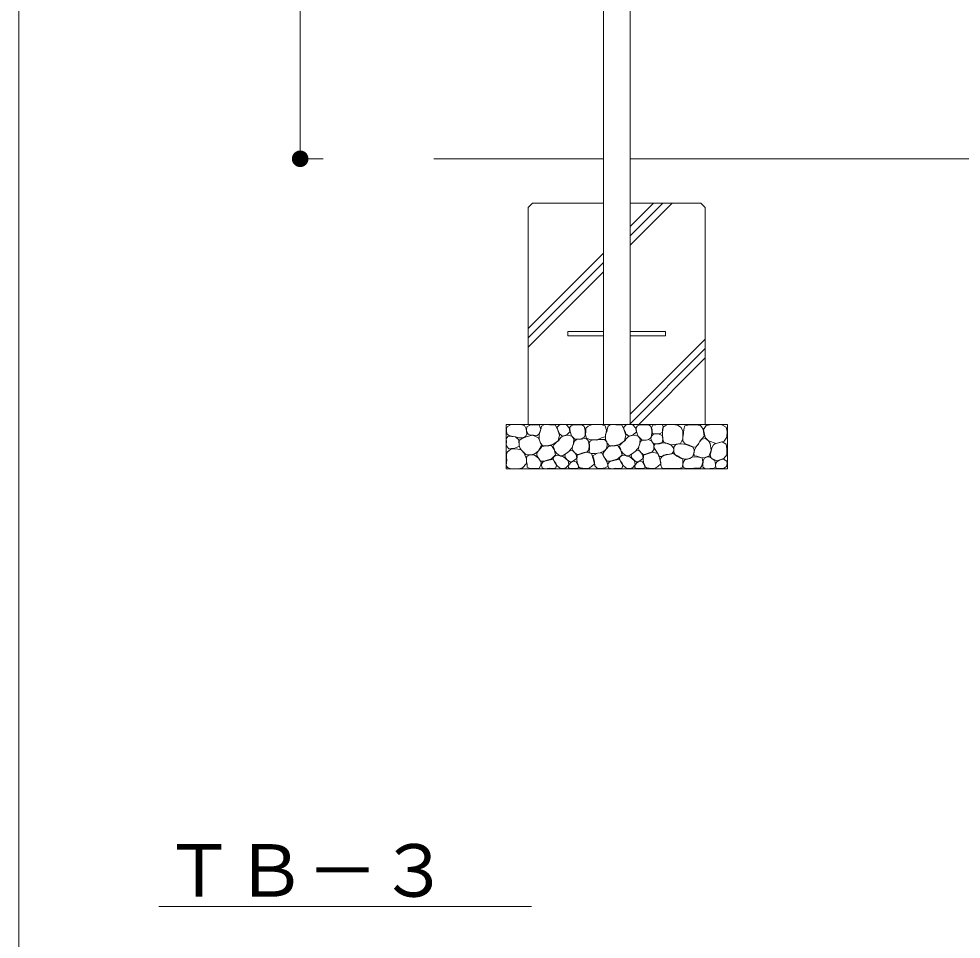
# Model space of a CAD drawing. Units: millimetres at full size, sheet at 1:50; details may follow other scales. Extents: x 449 to 14140, y 6261 to 15594.
# Drawn here: x 449 to 2578, y 10950 to 13029 of the extents above; entities that cross this region are included whole.
import ezdxf
from ezdxf.enums import TextEntityAlignment as Align

# ---------------------------------------------------------------- set-up
doc = ezdxf.new("R2010")
doc.units = ezdxf.units.MM
doc.header["$LTSCALE"] = 50
for name, color, linetype, lineweight in [('ハッチ', 4, 'Continuous', 13), ('寸法', 1, 'Continuous', 13), ('本', 7, 'Continuous', 13)]:
    doc.layers.add(name, color=color, linetype=linetype, lineweight=lineweight)
doc.styles.add('ＭＳ ゴシック', font='')
doc.styles.get('ＭＳ ゴシック').set_extended_font_data('MS Gothic')

# ---------------------------------------------------------------- blocks, each defined once
blk = doc.blocks.new('filled_dot')
at = {"color": 0, "linetype": 'Continuous', "lineweight": -2, "const_width": 1.25}
blk.add_lwpolyline([(-0.625, 0, 1), (0.625, 0, 1)], format="xyb", close=True, dxfattribs=at)

msp = doc.modelspace()

# ---------------------------------------------------------------- linework, layer by layer
at = {"layer": 'ハッチ'}
for p, q in [((1829.97, 12517.45), (1925.11, 12612.6)), ((1829.97, 12559.88), (1882.69, 12612.6)), ((1829.97, 12538.67), (1903.9, 12612.6)), ((1599.72, 12329.63), (1769.47, 12499.38)), ((1599.72, 12308.42), (1769.47, 12478.17)), ((1599.72, 12287.2), (1769.47, 12456.95)), ((1829.97, 12135.61), (1999.72, 12305.36)), ((1828.16, 12112.6), (1999.72, 12284.15)), ((1849.38, 12112.6), (1999.72, 12262.94)), ((1559.63, 12012.56), (1562.49, 12012.56))]:
    msp.add_line(p, q, dxfattribs=at)
for points in [[(1591.71, 12084.27), (1587.15, 12082.53), (1579.1, 12082.31), (1569.97, 12084.7), (1562.14, 12085.79), (1556.92, 12087.53), (1551.92, 12090.79), (1550.61, 12096.65), (1550.83, 12103.17), (1553, 12107.95), (1559.53, 12111.65), (1567.57, 12112.3), (1574.53, 12112.52), (1585.19, 12111.65), (1591.49, 12110.34), (1595.19, 12102.52), (1596.5, 12091.66), (1594.32, 12086.22)], [(1611.73, 12088.3), (1604.65, 12088.55), (1599.58, 12090.32), (1596.55, 12095.38), (1596.04, 12100.69), (1596.55, 12107.01), (1603.38, 12111.31), (1609.71, 12112.07), (1624.64, 12112.07), (1628.18, 12102.21), (1624.64, 12091.33), (1619.07, 12086.78)], [(1627.68, 12070.34), (1624.39, 12079.44), (1624.64, 12089.81), (1626.92, 12096.89), (1628.69, 12103.98), (1629.96, 12108.53), (1634.76, 12111.82), (1640.08, 12112.83), (1647.42, 12112.07), (1654.51, 12111.56), (1660.83, 12111.56), (1665.9, 12101.7), (1670.2, 12088.04), (1667.16, 12075.65), (1655.52, 12067.3), (1641.6, 12064.27), (1632.99, 12064.02)], [(1668.43, 12096.79), (1665.79, 12102.29), (1665.32, 12106.11), (1669.14, 12110.18), (1674.64, 12113.04), (1679.91, 12112.33), (1686.12, 12111.61), (1692.34, 12104.92), (1694.02, 12095.6), (1686.84, 12088.91), (1677.04, 12086.28), (1670.1, 12091.29)], [(1694.28, 12097.03), (1693.56, 12102.29), (1694.04, 12106.35), (1696.43, 12109.46), (1701.93, 12111.85), (1709.59, 12112.09), (1716.52, 12111.85), (1721.78, 12111.37), (1726.33, 12108.03), (1728.72, 12099.9), (1728.72, 12094.64), (1728.48, 12086.99), (1725.9, 12084.15), (1717.88, 12079.51), (1704.79, 12079.08), (1697.39, 12086.99)], [(1731.13, 12081.56), (1729.47, 12089.06), (1729.68, 12097.19), (1729.88, 12104.06), (1735.09, 12108.43), (1742.81, 12111.77), (1753.23, 12112.18), (1766.98, 12111.98), (1773.86, 12109.68), (1776.57, 12099.69), (1774.9, 12090.52), (1773.86, 12084.48), (1764.9, 12081.98), (1755.52, 12077.81), (1738.85, 12078.23)], [(1777.68, 12070.34), (1774.39, 12079.44), (1774.64, 12089.81), (1776.92, 12096.89), (1778.69, 12103.98), (1779.96, 12108.53), (1784.76, 12111.82), (1790.08, 12112.83), (1797.42, 12112.07), (1804.51, 12111.56), (1810.83, 12111.56), (1815.9, 12101.7), (1820.2, 12088.04), (1817.16, 12075.65), (1805.52, 12067.3), (1791.6, 12064.27), (1782.99, 12064.02)], [(1818.43, 12096.79), (1815.79, 12102.29), (1815.32, 12106.11), (1819.14, 12110.18), (1824.64, 12113.04), (1829.91, 12112.33), (1836.12, 12111.61), (1842.34, 12104.92), (1844.02, 12095.6), (1836.84, 12088.91), (1827.04, 12086.28), (1820.1, 12091.29)], [(1844.28, 12097.03), (1843.56, 12102.29), (1844.04, 12106.35), (1846.43, 12109.46), (1851.93, 12111.85), (1859.59, 12112.09), (1866.52, 12111.85), (1871.78, 12111.37), (1876.33, 12108.03), (1878.72, 12099.9), (1878.72, 12094.64), (1878.48, 12086.99), (1875.61, 12081.5), (1868.91, 12078.15), (1857.19, 12077.43), (1847.39, 12086.99)], [(1879.32, 12097.56), (1880.33, 12091.51), (1891.82, 12091.51), (1898.07, 12091.91), (1902.71, 12094.94), (1902.71, 12101.79), (1904.72, 12108.03), (1902.71, 12111.86), (1895.85, 12112.67), (1887.59, 12112.06), (1880.93, 12110.65), (1877.91, 12105.21), (1879.52, 12100.58)], [(1914.76, 12069.91), (1906.73, 12071.51), (1904.32, 12075.18), (1903.71, 12081.58), (1903.28, 12088.48), (1903.17, 12094.9), (1903.51, 12099.71), (1904.66, 12106.25), (1913.75, 12112.46), (1926, 12112.33), (1936.89, 12111.29), (1945.27, 12105.91), (1948.94, 12097.54), (1949.02, 12079.78), (1943.78, 12069.79), (1934.14, 12067.73), (1923.13, 12066.81)], [(1963.54, 12111.4), (1953.81, 12109.65), (1950.94, 12102.17), (1950.66, 12093.24), (1948.64, 12083.44), (1948.64, 12074.79), (1953.83, 12068.45), (1963.34, 12065.57), (1971.41, 12061.82), (1978.62, 12061.54), (1984.1, 12068.45), (1987.27, 12075.08), (1996.79, 12086.3), (1995.09, 12101.67), (1989.13, 12110.51), (1977.76, 12111.68), (1970.55, 12111.4)], [(2014.64, 12112.6), (2025.1, 12112.11), (2036.7, 12111.83), (2047.17, 12106.74), (2048.86, 12096.84), (2048.01, 12083.84), (2042.36, 12075.08), (2024.54, 12069.7), (2007.1, 12075.53), (1999.35, 12083.01), (1995.97, 12101.09), (2001.63, 12110.13)], [(1664.38, 12047.32), (1659.6, 12052.34), (1658.4, 12057.36), (1656.01, 12062.62), (1658.16, 12067.64), (1663.67, 12072.42), (1668.21, 12075.76), (1670.12, 12079.11), (1674.43, 12083.65), (1677.78, 12085.8), (1684.71, 12087.95), (1691.41, 12088.43), (1698.82, 12085.56), (1702.41, 12080.3), (1701.69, 12068.59), (1697.87, 12059.03), (1690.45, 12050.91), (1677.06, 12041.82), (1670.12, 12042.54)], [(1814.38, 12047.32), (1809.6, 12052.34), (1808.4, 12057.36), (1806.01, 12062.62), (1808.16, 12067.64), (1813.67, 12072.42), (1818.21, 12075.76), (1820.12, 12079.11), (1824.43, 12083.65), (1827.78, 12085.8), (1834.71, 12087.95), (1841.41, 12088.43), (1848.82, 12085.56), (1852.41, 12080.3), (1851.69, 12068.59), (1847.87, 12059.03), (1840.45, 12050.91), (1827.06, 12041.82), (1820.12, 12042.54)], [(1902.31, 12072.1), (1896.87, 12070.09), (1890.62, 12068.88), (1885.17, 12068.27), (1880.74, 12071.5), (1878.52, 12075.53), (1876.3, 12080.76), (1878.72, 12086.61), (1882.55, 12090.84), (1894.25, 12091.64), (1902.51, 12087.41), (1904.13, 12078.75)], [(1561.23, 12058.27), (1555.91, 12057.65), (1551.85, 12061.71), (1550.28, 12066.08), (1550.6, 12072.96), (1550.28, 12079.83), (1554.66, 12086.08), (1571.24, 12084.52), (1578.74, 12077.65), (1579.06, 12063.27), (1568.11, 12058.27)], [(1609.63, 12044.9), (1601.59, 12044.01), (1594.45, 12044.9), (1590.58, 12048.47), (1585.52, 12053.53), (1581.64, 12058.29), (1579.56, 12064.84), (1579.56, 12071.38), (1579.26, 12076.44), (1586.41, 12080.9), (1597.72, 12085.66), (1609.63, 12088.04), (1622.62, 12082.48), (1629.45, 12065.53), (1621.84, 12052.04), (1615.29, 12046.99)], [(1723.25, 12048.73), (1717.2, 12045.91), (1711.96, 12044.91), (1708.53, 12045.71), (1704.29, 12049.54), (1700.87, 12053.17), (1699.05, 12057.8), (1699.46, 12062.43), (1701.07, 12067.27), (1703.94, 12074.58), (1708.59, 12078.52), (1720.41, 12079.65), (1729.98, 12081.47), (1735.05, 12076.69), (1737.44, 12065.72), (1736.6, 12055.59), (1732.8, 12050.38)], [(1737.86, 12066), (1737.72, 12071.49), (1740.54, 12075.85), (1746.17, 12077.96), (1754.33, 12077.11), (1759.82, 12078.66), (1766.44, 12078.94), (1772.35, 12078.66), (1776.99, 12073.17), (1778.12, 12066.7), (1777.56, 12060.51), (1774.32, 12055.45), (1770.52, 12052.07), (1761.93, 12048.27), (1750.81, 12047.29), (1742.93, 12047.15), (1737.44, 12049.54), (1737.86, 12060.23)], [(1873.25, 12048.73), (1867.2, 12045.91), (1861.96, 12044.91), (1858.53, 12045.71), (1854.29, 12049.54), (1850.87, 12053.17), (1849.05, 12057.8), (1849.46, 12062.43), (1851.07, 12067.27), (1853.69, 12073.92), (1858.13, 12077.14), (1866.39, 12077.34), (1871.63, 12078.75), (1878.69, 12074.72), (1883.33, 12065.66), (1883.53, 12055.58), (1878.89, 12050.14)], [(1926.91, 12060.22), (1928.52, 12055.98), (1928.12, 12051.55), (1924.69, 12047.32), (1918.64, 12045.71), (1911.59, 12044.7), (1905.74, 12043.09), (1901.5, 12040.07), (1896.06, 12040.27), (1893.24, 12045.31), (1889.41, 12051.55), (1884.77, 12058), (1883.16, 12064.65), (1886.58, 12068.48), (1896.06, 12068.68), (1904.13, 12071.3), (1913.8, 12069.68), (1922.27, 12066.06)], [(1931.65, 12044.75), (1928.63, 12050.25), (1928.9, 12054.65), (1928.63, 12060.96), (1932.2, 12066.73), (1936.88, 12067.83), (1945.68, 12068.66), (1955.58, 12067.56), (1963.82, 12064.26), (1971.52, 12060.96), (1974.27, 12055.74), (1974.27, 12049.15), (1970.41, 12039.76), (1963.55, 12035.41), (1956.68, 12034.04), (1946.5, 12035.96), (1936.6, 12041.46)], [(1987.08, 12038.77), (1980.55, 12040.73), (1974.67, 12042.03), (1973.8, 12048.77), (1975.76, 12056.6), (1980.11, 12063.35), (1984.03, 12067.92), (1987.3, 12074.01), (1991.86, 12079), (1999.89, 12081.01), (2007.1, 12075.53), (2010.8, 12069.66), (2012.98, 12054.65), (2008.41, 12041.6), (1996.87, 12037.24), (1989.69, 12037.9)], [(2010.72, 12043.72), (2012.94, 12052.6), (2014.05, 12060.1), (2017.94, 12066.49), (2022.94, 12069.27), (2029.61, 12071.21), (2037.39, 12073.15), (2046.83, 12068.15), (2048.5, 12057.6), (2048.5, 12044.27), (2041.55, 12035.67), (2026, 12030.11), (2013.22, 12036.5)], [(1559.12, 12012.96), (1552.68, 12015.02), (1550.11, 12019.65), (1550.36, 12026.08), (1551.14, 12032.26), (1550.36, 12038.18), (1550.88, 12044.35), (1551.91, 12050.01), (1560.41, 12056.96), (1572.25, 12057.21), (1583.58, 12054.9), (1590.79, 12047.44), (1595.94, 12034.83), (1595.68, 12024.28), (1587.18, 12014.76), (1580.49, 12012.96), (1570.45, 12012.71)], [(1623.88, 12035.44), (1621.35, 12038.47), (1618.82, 12042.27), (1619.07, 12047.58), (1622.11, 12052.13), (1627.17, 12057.95), (1630.72, 12062.5), (1635.78, 12063.51), (1646.15, 12064.02), (1652.48, 12064.77), (1658.3, 12055.92), (1661.59, 12044.29), (1652.48, 12034.68), (1635.78, 12029.37), (1627.68, 12029.87)], [(1690.48, 12030.74), (1687.21, 12033.41), (1683.65, 12036.82), (1682.17, 12042.01), (1684.1, 12046.01), (1687.66, 12048.82), (1692.26, 12052.09), (1696.11, 12054.31), (1701.45, 12052.23), (1704.72, 12048.38), (1708.13, 12044.38), (1709.61, 12036.37), (1704.12, 12031.78), (1697.89, 12027.92), (1694.33, 12027.92)], [(1722.84, 12013.48), (1716.8, 12014.28), (1713.57, 12016.9), (1712.56, 12021.94), (1710.14, 12026.57), (1709.34, 12033.82), (1710.14, 12038.66), (1710.14, 12043.09), (1719.21, 12046.52), (1730.51, 12049.74), (1742.6, 12047.12), (1746.64, 12034.83), (1749.05, 12023.95), (1742.8, 12017.51), (1735.75, 12013.07)], [(1749.08, 12027.4), (1750.12, 12018.86), (1755.12, 12013.86), (1764.09, 12013.23), (1773.88, 12014.28), (1779.93, 12018.65), (1777.84, 12025.52), (1775.34, 12033.02), (1769.09, 12042.19), (1766.01, 12048.27), (1755.88, 12047.57), (1746.03, 12042.08), (1747.62, 12034.9)], [(1773.88, 12035.44), (1771.35, 12038.47), (1768.82, 12042.27), (1769.07, 12047.58), (1772.11, 12052.13), (1777.17, 12057.95), (1780.71, 12062.5), (1785.78, 12063.51), (1796.15, 12064.02), (1802.48, 12064.77), (1808.3, 12055.92), (1811.59, 12044.29), (1802.48, 12034.68), (1785.78, 12029.37), (1777.68, 12029.87)], [(1840.48, 12030.74), (1837.21, 12033.41), (1833.65, 12036.82), (1832.17, 12042.01), (1834.1, 12046.01), (1837.66, 12048.82), (1842.26, 12052.09), (1846.11, 12054.31), (1851.45, 12052.23), (1854.72, 12048.38), (1858.13, 12044.38), (1859.61, 12036.37), (1854.12, 12031.78), (1847.89, 12027.92), (1844.33, 12027.92)], [(1872.84, 12013.48), (1866.79, 12014.28), (1863.57, 12016.9), (1862.56, 12021.94), (1860.14, 12026.57), (1859.33, 12033.82), (1860.14, 12038.66), (1860.14, 12043.09), (1869.21, 12046.52), (1880.51, 12049.74), (1892.6, 12047.12), (1896.63, 12034.83), (1899.05, 12023.95), (1892.8, 12017.51), (1885.75, 12013.07)], [(1906.39, 12012.82), (1901.54, 12014.39), (1899.31, 12020.68), (1899.18, 12026.32), (1898, 12032.47), (1899.31, 12036.8), (1902.46, 12040.2), (1906, 12042.43), (1911.89, 12044.13), (1920.15, 12045.31), (1923.82, 12046.49), (1927.76, 12047.02), (1935.36, 12041.25), (1943.49, 12036.14), (1948.86, 12034.05), (1948.99, 12028.41), (1948.99, 12021.99), (1947.42, 12014.92), (1938.64, 12013.34), (1931.16, 12012.95), (1917.66, 12013.87), (1910.98, 12012.82)], [(1597.09, 12022.18), (1595.92, 12028.94), (1595.92, 12035.47), (1596.86, 12040.13), (1602.23, 12043.86), (1613.43, 12044.1), (1622.99, 12036.17), (1629.29, 12027.54), (1628.36, 12020.78), (1624.39, 12013.55), (1616.23, 12012.85), (1603.39, 12013.08), (1597.56, 12016.12)], [(1629.68, 12020.07), (1629.44, 12023.18), (1632.55, 12027.48), (1637.09, 12029.63), (1643.31, 12031.54), (1649.77, 12032.98), (1655.75, 12033.45), (1659.57, 12026.76), (1663.4, 12020.31), (1662.21, 12014.34), (1656.7, 12013.14), (1647.38, 12013.62), (1637.81, 12012.66), (1630.87, 12014.57)], [(1661.75, 12024.86), (1658.16, 12029.88), (1656.01, 12034.66), (1657.45, 12039.67), (1661.75, 12042.78), (1667.25, 12043.5), (1672.75, 12041.11), (1679.45, 12039.2), (1689.97, 12030.59), (1691.41, 12021.27), (1684.95, 12014.34), (1678.73, 12013.15), (1672.75, 12013.38), (1665.1, 12018.88)], [(1696.41, 12012.95), (1692.85, 12012.95), (1690.33, 12015.47), (1690.18, 12018.44), (1692.26, 12022.29), (1695.07, 12025.85), (1698.49, 12028.07), (1702.19, 12030), (1707.83, 12028.37), (1711.84, 12022.14), (1713.76, 12015.62), (1710.95, 12013.7), (1703.38, 12012.95)], [(1779.68, 12020.07), (1779.44, 12023.18), (1782.55, 12027.48), (1787.09, 12029.63), (1793.31, 12031.54), (1799.77, 12032.98), (1805.75, 12033.45), (1809.57, 12026.76), (1813.4, 12020.31), (1812.21, 12014.34), (1806.7, 12013.14), (1797.38, 12013.62), (1787.81, 12012.66), (1780.87, 12014.57)], [(1811.75, 12024.86), (1808.16, 12029.88), (1806.01, 12034.66), (1807.45, 12039.67), (1811.75, 12042.78), (1817.25, 12043.5), (1822.75, 12041.11), (1829.45, 12039.2), (1839.97, 12030.59), (1841.41, 12021.27), (1834.95, 12014.34), (1828.73, 12013.15), (1822.75, 12013.38), (1815.1, 12018.88)], [(1846.41, 12012.95), (1842.85, 12012.95), (1840.33, 12015.47), (1840.18, 12018.44), (1842.26, 12022.29), (1845.07, 12025.85), (1848.49, 12028.07), (1852.19, 12030), (1857.83, 12028.37), (1861.84, 12022.14), (1863.76, 12015.62), (1860.95, 12013.7), (1853.38, 12012.95)], [(1956.57, 12013.1), (1950.15, 12015.71), (1948.75, 12021.12), (1949.35, 12026.33), (1953.16, 12032.34), (1959.58, 12034.35), (1964.79, 12035.75), (1970.41, 12039.76), (1984.04, 12038.96), (1992.26, 12036.95), (1994.27, 12027.73), (1991.26, 12017.91), (1988.25, 12013.5), (1974.02, 12014.1), (1965.79, 12012.9)], [(1994.95, 12026.75), (1995.15, 12031.51), (1997.64, 12036.26), (2003.85, 12039.57), (2010.06, 12039.37), (2014.82, 12034.61), (2021.23, 12031.51), (2022.89, 12022.4), (2022.48, 12015.99), (2017.71, 12013.3), (2009.64, 12013.3), (2000.12, 12012.68), (1994.12, 12016.2), (1994.12, 12023.65)], [(2026.62, 12028.82), (2030.55, 12031.3), (2035.93, 12033.37), (2041.1, 12034.2), (2048.14, 12029.44), (2049.18, 12024.68), (2047.73, 12017.65), (2040.9, 12012.89), (2024.55, 12012.89), (2022.89, 12019.71), (2023.51, 12025.09)]]:
    msp.add_lwpolyline(points, close=True, dxfattribs=at)
at = {"layer": '寸法'}
for p in [(1084.71, 14012.6), (1136.9, 12712.6)]:
    msp.add_line(p, (1084.71, 12712.6), dxfattribs=at)
at = {"layer": '寸法', "color": 3}
msp.add_line((765.44, 11023.94), (1606.96, 11023.94), dxfattribs=at)
at = {"layer": '本'}
for p, q in [((1769.47, 13972.1), (1769.47, 12112.6)), ((1829.97, 13972.1), (1829.97, 12112.6)), ((1386.9, 12712.6), (1769.47, 12712.6)), ((1829.97, 12712.6), (3569.47, 12712.6)), ((1599.72, 12602.6), (1609.72, 12612.6)), ((1599.72, 12602.6), (1599.72, 12112.6)), ((1609.72, 12612.6), (1769.47, 12612.6)), ((1829.97, 12612.6), (1989.72, 12612.6)), ((1989.72, 12612.6), (1999.72, 12602.6)), ((1999.72, 12602.6), (1999.72, 12112.6)), ((1689.47, 12322.6), (1689.47, 12312.6)), ((1689.47, 12322.6), (1769.47, 12322.6)), ((1829.97, 12322.6), (1909.97, 12322.6)), ((1909.97, 12322.6), (1909.97, 12312.6)), ((1689.47, 12312.6), (1769.47, 12312.6)), ((1829.97, 12312.6), (1909.97, 12312.6)), ((1549.72, 12112.6), (2049.72, 12112.6)), ((1549.72, 12112.6), (1549.72, 12012.6)), ((2049.72, 12112.6), (2049.72, 12012.6)), ((1549.72, 12012.6), (2049.72, 12012.6))]:
    msp.add_line(p, q, dxfattribs=at)
at = {"layer": '本', "color": 6}
msp.add_lwpolyline([(14139.95, 15319.95), (449.31, 15319.95), (449.31, 6260.88), (14139.95, 6260.88)], close=True, dxfattribs=at)

# ---------------------------------------------------------------- block references
at = {"layer": '寸法', "xscale": 15, "yscale": 15, "rotation": 90}
msp.add_blockref('filled_dot', (1084.71, 12712.6), dxfattribs=at)

# ---------------------------------------------------------------- texts
at = {"layer": '寸法', "color": 3, "style": 'ＭＳ ゴシック'}
msp.add_text('ＴＢ－３', height=118.7, dxfattribs=at).set_placement((775.47, 11010.31), align=Align.BOTTOM_LEFT)

doc.saveas('drawing.dxf')
